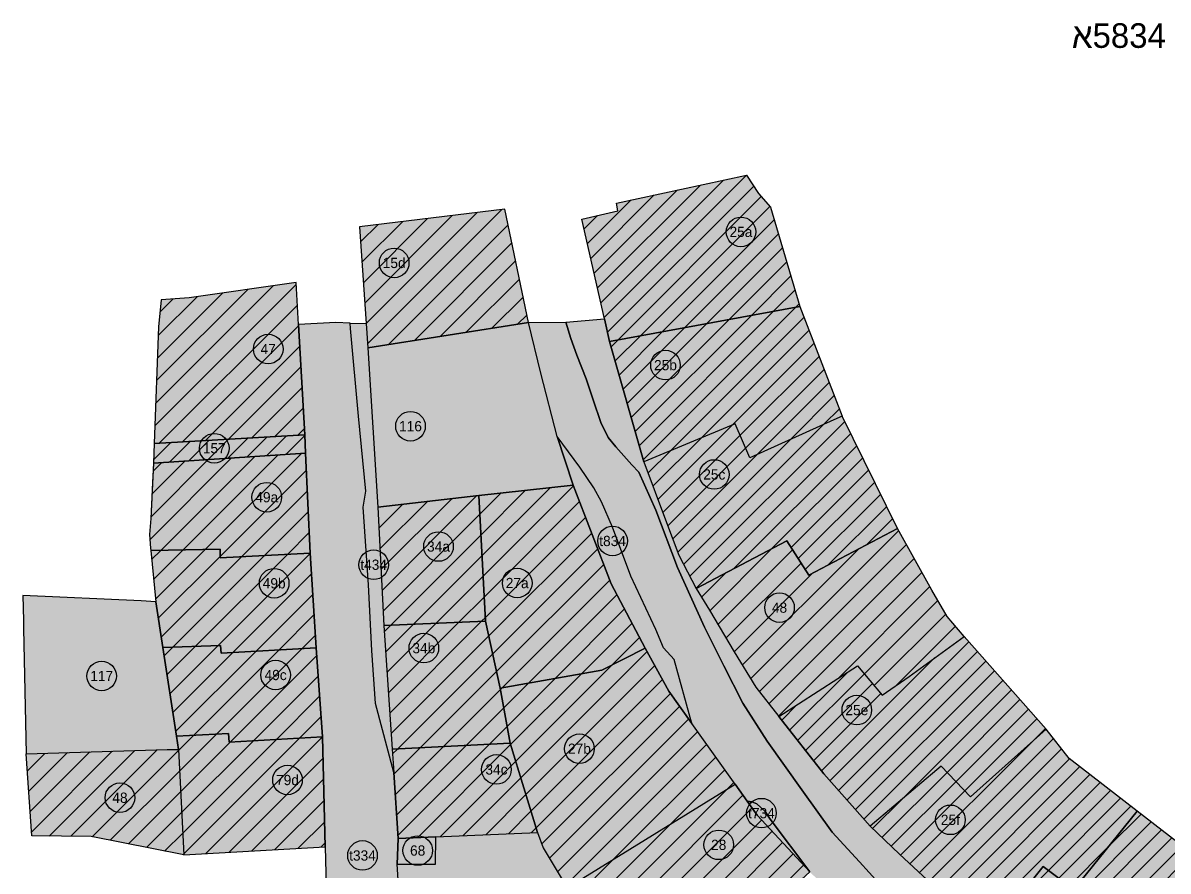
# Model space of a CAD drawing. Extents: x 219488 to 220345, y 626898 to 627466.
# Drawn here: x 219488.2 to 219767.3, y 627071.3 to 627278 of the extents above; entities that cross this region are included whole.
import ezdxf
from ezdxf.enums import TextEntityAlignment as Align

# ---------------------------------------------------------------- set-up
doc = ezdxf.new("R2010")
doc.units = 0
doc.header["$MEASUREMENT"] = 0
doc.layers.get('0').update_dxf_attribs({"linetype": 'CONTINUOUS'})
for name, color, linetype in [('1802', 7, 'CONTINUOUS'), ('1803', 7, 'CONTINUOUS'), ('1803A', 7, 'CONTINUOUS'), ('18COMPILE', 5, 'CONTINUOUS'), ('18COMPILEA', 255, 'CONTINUOUS'), ('YEUD7121', 7, 'CONTINUOUS'), ('YEUD7131', 7, 'CONTINUOUS'), ('YEUD7350', 7, 'CONTINUOUS'), ('YEUD7500', 7, 'CONTINUOUS'), ('YEUD7613', 7, 'CONTINUOUS'), ('YEUD7616', 7, 'CONTINUOUS'), ('YEUD7632', 7, 'CONTINUOUS'), ('YEUD7730', 7, 'CONTINUOUS')]:
    doc.layers.add(name, color=color, linetype=linetype)
doc.styles.add('HEBTEXT', font='HEBTXT.shx')
doc.styles.add('TTARIAL', font='hebtxt_z.shx')

# ---------------------------------------------------------------- blocks, each defined once
blk = doc.blocks.new('1803')
blk.add_circle((0, 0), 3.61)

msp = doc.modelspace()

# ---------------------------------------------------------------- hatches: boundary and pattern name
at = {"layer": 'YEUD7121'}
for points in [[(219631.17, 627200.4), (219629.94, 627205.88), (219624.42, 627230.22), (219633.17, 627232.22), (219632.87, 627234.13), (219664.58, 627240.93), (219667.5, 627236.45), (219670.4, 627233.08), (219677.58, 627208.9)], [(219631.17, 627200.4), (219677.58, 627208.9), (219687.88, 627182.18), (219685.86, 627181.31), (219665.33, 627171.97), (219661.83, 627180.33), (219639.5, 627171.03)], [(219652.3, 627140.15), (219674.4, 627151.75), (219679.75, 627143.4), (219701.38, 627154.78), (219687.88, 627182.18), (219685.86, 627181.31), (219665.33, 627171.97), (219661.83, 627180.33), (219639.5, 627171.03), (219644.85, 627156.88), (219648.1, 627148.28)], [(219737.55, 627105.85), (219719.12, 627089.33), (219711.98, 627096.85), (219694.67, 627082.2), (219683.38, 627094.97), (219672.45, 627108.93), (219691.62, 627121.33), (219697.65, 627114.18), (219704.17, 627118.72), (219717.6, 627128.45)], [(219759.77, 627085.9), (219743.23, 627098.68), (219737.55, 627105.85), (219719.12, 627089.33), (219711.98, 627096.85), (219694.67, 627082.2), (219701.83, 627075.4), (219723.27, 627055.47), (219736.83, 627072.38), (219744.35, 627066.75)], [(219751.7, 627030.03), (219763.88, 627051.53), (219771.73, 627047.43), (219784.08, 627069.3), (219778.65, 627070.97), (219773.77, 627075.08), (219759.77, 627085.9), (219744.35, 627066.75), (219736.83, 627072.38), (219723.27, 627055.47), (219729.1, 627049.8), (219733.58, 627046.62), (219739.58, 627041.22), (219747.77, 627032.62)]]:
    msp.add_hatch(color=131, dxfattribs=at).paths.add_polyline_path(points)
h = msp.add_hatch(dxfattribs=at)
h.set_pattern_fill('LINE', color=250, scale=25, angle=45, style=0)
h.paths.add_polyline_path([(219631.17, 627200.4), (219629.94, 627205.88), (219624.42, 627230.22), (219633.17, 627232.22), (219632.87, 627234.13), (219664.58, 627240.93), (219667.5, 627236.45), (219670.4, 627233.08), (219677.58, 627208.9)])
h = msp.add_hatch(dxfattribs=at)
h.set_pattern_fill('LINE', color=250, scale=25, angle=45, style=0)
h.paths.add_polyline_path([(219631.17, 627200.4), (219677.58, 627208.9), (219687.88, 627182.18), (219685.86, 627181.31), (219665.33, 627171.97), (219661.83, 627180.33), (219639.5, 627171.03)])
h = msp.add_hatch(dxfattribs=at)
h.set_pattern_fill('LINE', color=250, scale=25, angle=45, style=0)
h.paths.add_polyline_path([(219652.3, 627140.15), (219674.4, 627151.75), (219679.75, 627143.4), (219701.38, 627154.78), (219687.88, 627182.18), (219685.86, 627181.31), (219665.33, 627171.97), (219661.83, 627180.33), (219639.5, 627171.03), (219644.85, 627156.88), (219648.1, 627148.28)])
h = msp.add_hatch(dxfattribs=at)
h.set_pattern_fill('LINE', color=250, scale=25, angle=45, style=0)
h.paths.add_polyline_path([(219737.55, 627105.85), (219719.12, 627089.33), (219711.98, 627096.85), (219694.67, 627082.2), (219683.38, 627094.97), (219672.45, 627108.93), (219691.62, 627121.33), (219697.65, 627114.18), (219704.17, 627118.72), (219717.6, 627128.45)])
h = msp.add_hatch(dxfattribs=at)
h.set_pattern_fill('LINE', color=250, scale=25, angle=45, style=0)
h.paths.add_polyline_path([(219759.77, 627085.9), (219743.23, 627098.68), (219737.55, 627105.85), (219719.12, 627089.33), (219711.98, 627096.85), (219694.67, 627082.2), (219701.83, 627075.4), (219723.27, 627055.47), (219736.83, 627072.38), (219744.35, 627066.75)])
h = msp.add_hatch(dxfattribs=at)
h.set_pattern_fill('LINE', color=250, scale=25, angle=45, style=0)
h.paths.add_polyline_path([(219751.7, 627030.03), (219763.88, 627051.53), (219771.73, 627047.43), (219784.08, 627069.3), (219778.65, 627070.97), (219773.77, 627075.08), (219759.77, 627085.9), (219744.35, 627066.75), (219736.83, 627072.38), (219723.27, 627055.47), (219729.1, 627049.8), (219733.58, 627046.62), (219739.58, 627041.22), (219747.77, 627032.62)])
at = {"layer": 'YEUD7131'}
for points in [[(219571.83, 627204.76), (219572.23, 627198.83), (219611.4, 627204.98), (219605.67, 627232.62), (219570.27, 627228.35)], [(219555.38, 627204.53), (219554.79, 627214.71), (219528.76, 627211.02), (219521.87, 627210.49), (219521.28, 627203.97), (219520.22, 627175.49), (219556.94, 627177.64)], [(219557.1, 627173.16), (219520.01, 627170.72), (219519.8, 627165.98), (219519.42, 627157.22), (219519.03, 627153.34), (219519.29, 627149.97), (219519.35, 627149.4), (219536.25, 627149.71), (219536.25, 627147.64), (219558.21, 627148.75)], [(219639.88, 627125.61), (219631.61, 627141.32), (219622.31, 627165.34), (219599.35, 627162.86), (219600.98, 627132.2), (219604.5, 627115.88), (219629.33, 627120.24)], [(219576.15, 627131.16), (219600.98, 627132.2), (219599.35, 627162.86), (219574.72, 627159.97)], [(219672.45, 627108.93), (219691.62, 627121.33), (219697.65, 627114.18), (219704.17, 627118.72), (219717.6, 627128.45), (219713.45, 627133.35), (219709.7, 627139.72), (219701.38, 627154.78), (219679.75, 627143.4), (219674.4, 627151.75), (219652.3, 627140.15), (219655.52, 627134.85), (219661.55, 627124.7), (219666.8, 627116.08)], [(219558.21, 627148.75), (219536.25, 627147.64), (219536.25, 627149.71), (219519.35, 627149.4), (219520.59, 627136.94), (219522.29, 627125.79), (219536.4, 627126.28), (219536.56, 627124.37), (219559.65, 627125.65)], [(219604.5, 627115.88), (219600.98, 627132.2), (219576.15, 627131.16), (219578.21, 627100.96), (219606.97, 627102.41)], [(219559.65, 627125.65), (219536.56, 627124.37), (219536.4, 627126.28), (219522.29, 627125.79), (219525.6, 627104.12), (219538.31, 627104.78), (219538.47, 627102.71), (219561.24, 627103.98)], [(219639.88, 627125.61), (219629.33, 627120.24), (219604.5, 627115.88), (219606.97, 627102.41), (219613.59, 627080.65), (219615.04, 627076.93), (219620.83, 627067.22), (219661.8, 627092.42), (219651.27, 627107.25), (219645.66, 627115.15)], [(219561.24, 627103.98), (219538.47, 627102.71), (219538.31, 627104.78), (219525.6, 627104.12), (219526.09, 627100.94), (219527.43, 627075.19), (219561.9, 627077.21)], [(219527.43, 627075.19), (219504.87, 627079.69), (219490.42, 627079.84), (219489, 627099.83), (219523.4, 627100.88), (219526.09, 627100.94)], [(219613.59, 627080.65), (219606.97, 627102.41), (219578.21, 627100.96), (219578.59, 627095.27), (219579.66, 627079.2), (219588.86, 627079.59)], [(219679.99, 627071.06), (219645.44, 627039.24), (219631.58, 627050.81), (219620.83, 627067.22), (219661.8, 627092.42), (219664.75, 627088.28), (219667.17, 627084.9)]]:
    msp.add_hatch(color=41, dxfattribs=at).paths.add_polyline_path(points)
h = msp.add_hatch(dxfattribs=at)
h.set_pattern_fill('LINE', color=21, scale=30, angle=45, style=0)
h.paths.add_polyline_path([(219571.83, 627204.76), (219572.23, 627198.83), (219611.4, 627204.98), (219605.67, 627232.62), (219570.27, 627228.35)])
h = msp.add_hatch(dxfattribs=at)
h.set_pattern_fill('LINE', color=21, scale=30, angle=45, style=0)
h.paths.add_polyline_path([(219555.38, 627204.53), (219554.79, 627214.71), (219528.76, 627211.02), (219521.87, 627210.49), (219521.28, 627203.97), (219520.22, 627175.49), (219556.94, 627177.64)])
h = msp.add_hatch(dxfattribs=at)
h.set_pattern_fill('LINE', color=21, scale=30, angle=45, style=0)
h.paths.add_polyline_path([(219557.1, 627173.16), (219520.01, 627170.72), (219519.8, 627165.98), (219519.42, 627157.22), (219519.03, 627153.34), (219519.29, 627149.97), (219519.35, 627149.4), (219536.25, 627149.71), (219536.25, 627147.64), (219558.21, 627148.75)])
h = msp.add_hatch(dxfattribs=at)
h.set_pattern_fill('LINE', color=21, scale=30, angle=45, style=0)
h.paths.add_polyline_path([(219639.88, 627125.61), (219631.61, 627141.32), (219622.31, 627165.34), (219599.35, 627162.86), (219600.98, 627132.2), (219604.5, 627115.88), (219629.33, 627120.24)])
h = msp.add_hatch(dxfattribs=at)
h.set_pattern_fill('LINE', color=21, scale=30, angle=45, style=0)
h.paths.add_polyline_path([(219576.15, 627131.16), (219600.98, 627132.2), (219599.35, 627162.86), (219574.72, 627159.97)])
h = msp.add_hatch(dxfattribs=at)
h.set_pattern_fill('LINE', color=21, scale=30, angle=45, style=0)
h.paths.add_polyline_path([(219672.45, 627108.93), (219691.62, 627121.33), (219697.65, 627114.18), (219704.17, 627118.72), (219717.6, 627128.45), (219713.45, 627133.35), (219709.7, 627139.72), (219701.38, 627154.78), (219679.75, 627143.4), (219674.4, 627151.75), (219652.3, 627140.15), (219655.52, 627134.85), (219661.55, 627124.7), (219666.8, 627116.08)])
h = msp.add_hatch(dxfattribs=at)
h.set_pattern_fill('LINE', color=21, scale=30, angle=45, style=0)
h.paths.add_polyline_path([(219558.21, 627148.75), (219536.25, 627147.64), (219536.25, 627149.71), (219519.35, 627149.4), (219520.59, 627136.94), (219522.29, 627125.79), (219536.4, 627126.28), (219536.56, 627124.37), (219559.65, 627125.65)])
h = msp.add_hatch(dxfattribs=at)
h.set_pattern_fill('LINE', color=21, scale=30, angle=45, style=0)
h.paths.add_polyline_path([(219604.5, 627115.88), (219600.98, 627132.2), (219576.15, 627131.16), (219578.21, 627100.96), (219606.97, 627102.41)])
h = msp.add_hatch(dxfattribs=at)
h.set_pattern_fill('LINE', color=21, scale=30, angle=45, style=0)
h.paths.add_polyline_path([(219559.65, 627125.65), (219536.56, 627124.37), (219536.4, 627126.28), (219522.29, 627125.79), (219525.6, 627104.12), (219538.31, 627104.78), (219538.47, 627102.71), (219561.24, 627103.98)])
h = msp.add_hatch(dxfattribs=at)
h.set_pattern_fill('LINE', color=21, scale=30, angle=45, style=0)
h.paths.add_polyline_path([(219639.88, 627125.61), (219629.33, 627120.24), (219604.5, 627115.88), (219606.97, 627102.41), (219613.59, 627080.65), (219615.04, 627076.93), (219620.83, 627067.22), (219661.8, 627092.42), (219651.27, 627107.25), (219645.66, 627115.15)])
h = msp.add_hatch(dxfattribs=at)
h.set_pattern_fill('LINE', color=21, scale=30, angle=45, style=0)
h.paths.add_polyline_path([(219561.24, 627103.98), (219538.47, 627102.71), (219538.31, 627104.78), (219525.6, 627104.12), (219526.09, 627100.94), (219527.43, 627075.19), (219561.9, 627077.21)])
h = msp.add_hatch(dxfattribs=at)
h.set_pattern_fill('LINE', color=21, scale=30, angle=45, style=0)
h.paths.add_polyline_path([(219527.43, 627075.19), (219504.87, 627079.69), (219490.42, 627079.84), (219489, 627099.83), (219523.4, 627100.88), (219526.09, 627100.94)])
h = msp.add_hatch(dxfattribs=at)
h.set_pattern_fill('LINE', color=21, scale=30, angle=45, style=0)
h.paths.add_polyline_path([(219613.59, 627080.65), (219606.97, 627102.41), (219578.21, 627100.96), (219578.59, 627095.27), (219579.66, 627079.2), (219588.86, 627079.59)])
h = msp.add_hatch(dxfattribs=at)
h.set_pattern_fill('LINE', color=21, scale=30, angle=45, style=0)
h.paths.add_polyline_path([(219679.99, 627071.06), (219645.44, 627039.24), (219631.58, 627050.81), (219620.83, 627067.22), (219661.8, 627092.42), (219664.75, 627088.28), (219667.17, 627084.9)])
at = {"layer": 'YEUD7350'}
msp.add_hatch(color=181, dxfattribs=at).paths.add_polyline_path([(219579.45, 627072.94), (219588.76, 627072.94), (219588.86, 627079.59), (219579.66, 627079.2)])
at = {"layer": 'YEUD7500'}
for points in [[(219618.38, 627177.17), (219614.45, 627192.66), (219611.4, 627204.98), (219572.23, 627198.83), (219574.72, 627159.97), (219599.35, 627162.86), (219622.31, 627165.34)], [(219522.29, 627125.79), (219520.59, 627136.94), (219517.04, 627137.12), (219488.21, 627138.46), (219488.33, 627132.33), (219488.37, 627130.39), (219489, 627099.83), (219523.4, 627100.88), (219526.09, 627100.94), (219525.6, 627104.12)]]:
    msp.add_hatch(color=23, dxfattribs=at).paths.add_polyline_path(points)
at = {"layer": 'YEUD7613'}
for points in [[(219579.66, 627079.2), (219578.59, 627095.27), (219574.16, 627112.12), (219573.22, 627125.07), (219572.47, 627141.02), (219571.16, 627159.95), (219571.81, 627163.91), (219570.03, 627182.15), (219568.06, 627203.53), (219567.96, 627204.87), (219564.48, 627204.96), (219555.38, 627204.53), (219556.94, 627177.64), (219557.1, 627173.16), (219558.21, 627148.75), (219559.65, 627125.65), (219561.24, 627103.98), (219561.9, 627077.21), (219562.53, 627051.62), (219564.08, 627026.04), (219563.41, 627005.29), (219563.71, 626965.01), (219578.18, 626964.45), (219578.7, 626977.85), (219578.11, 626991.86), (219578.67, 627007.06), (219577.78, 627025.51), (219577.36, 627035.44), (219577.3, 627042.68), (219577.86, 627044.45), (219578.67, 627045.81), (219579.71, 627046.78), (219581.01, 627047.25), (219579.45, 627072.94)], [(219691.92, 627059.39), (219679.99, 627071.06), (219670.35, 627083.92), (219669.09, 627085.83), (219667.05, 627087.69), (219665.84, 627088.15), (219664.75, 627088.28), (219661.8, 627092.42), (219651.27, 627107.25), (219646.96, 627122.82), (219644.32, 627125.65), (219642.43, 627130.17), (219636.39, 627143.2), (219631.86, 627155.07), (219629.22, 627161.29), (219627.33, 627164.68), (219623.93, 627169.77), (219618.38, 627177.17), (219614.45, 627192.66), (219611.4, 627204.98), (219620.51, 627205.09), (219621.74, 627201.13), (219623.19, 627197.03), (219625.44, 627191.23), (219627.21, 627186.14), (219629.07, 627180.6), (219630.84, 627176.95), (219632.69, 627174.7), (219636.63, 627170.28), (219638.33, 627168.5), (219642.43, 627159.24), (219647.74, 627145.24), (219654.35, 627130.69), (219658.99, 627121.29), (219663.64, 627112.22), (219669.62, 627102.92), (219678.03, 627091.09), (219685.44, 627080.79), (219692.08, 627073.48), (219699.16, 627065.75), (219709.89, 627054.79), (219718.18, 627047.62), (219731.28, 627036.26), (219738.05, 627031.16), (219747.25, 627024.5), (219753.14, 627021.24), (219761.42, 627016.55), (219769.4, 627012.56), (219776.96, 627009.93), (219787.94, 627007.29), (219797.62, 627006.23), (219806.16, 627006.52), (219811.53, 627006.42), (219815.36, 627006.62), (219819.58, 627007.38), (219825.14, 627007.38), (219830.26, 627007.37), (219834.67, 627007.37), (219837.35, 627008.14), (219839.08, 627008.71), (219840.73, 627009.8), (219843.22, 627011.9), (219844.47, 627013.72), (219845.75, 627017.33), (219847.05, 627019.67), (219848.74, 627031.21), (219851.44, 627041.82), (219852.93, 627048.14), (219852.75, 627051.24), (219852.44, 627052.47), (219854.19, 627054.56), (219856.24, 627059.46), (219857.88, 627065.18), (219857.26, 627069.06), (219855.42, 627071.52), (219858.34, 627072.4), (219860.57, 627074.63), (219866.58, 627089.28), (219867.9, 627091.7), (219874.12, 627106.1), (219881.3, 627120.75), (219890.67, 627135), (219899.81, 627147.31), (219904.19, 627152.83), (219915.82, 627168.17), (219927.91, 627182.83), (219930.81, 627181.47), (219936.79, 627188.83), (219944.83, 627181.65), (219931.54, 627168.6), (219925.02, 627161.69), (219920.63, 627155.44), (219913.84, 627147.2), (219903.96, 627134.37), (219895.04, 627121.16), (219886.25, 627104.51), (219876.25, 627081.33), (219865.72, 627053.61), (219863.19, 627040.9), (219861.98, 627038.72), (219860.57, 627035.53), (219859.92, 627031.5), (219859.82, 627028.22), (219859.26, 627026.35), (219858.42, 627023.07), (219858.32, 627020.73), (219858.46, 627017.97), (219857.73, 627017.12), (219857.81, 626997.3), (219857.13, 626993.37), (219848.78, 626994.61), (219848.43, 626993.37), (219835.11, 626997.98), (219821.97, 626997.1), (219810.07, 626996.39), (219801.01, 626994.61), (219794.09, 626995.5), (219784.32, 626996.56), (219776.33, 626998.16), (219772.06, 626999.4), (219768.33, 627000.47), (219765.67, 627000.11), (219763.72, 626998.16), (219760.65, 626993.53), (219757.46, 626989.45), (219753.2, 626985.55), (219748.05, 626980.76), (219740.74, 626975.42), (219730.07, 626966.68), (219710.7, 626949.98), (219701.45, 626939.31), (219695.05, 626930.62), (219692.91, 626927.73), (219691.85, 626925.61), (219691.67, 626922.77), (219687.05, 626915.85), (219681, 626907.82), (219676.21, 626897.71), (219667.21, 626902.11), (219669.93, 626908.43), (219673.13, 626914.37), (219678.62, 626923.27), (219685.56, 626933.48), (219688.89, 626939.2), (219689.5, 626941.25), (219689.68, 626942.97), (219689.73, 626944.19), (219689.45, 626945.41), (219688.84, 626946.96), (219688.29, 626947.96), (219685.73, 626950.4), (219679.56, 626954.43), (219672.34, 626959.95), (219665.92, 626964.4), (219655.24, 626972.96), (219644.19, 626982.64), (219630.83, 626995.65), (219638.14, 627003.65), (219658.03, 626984.72), (219675.43, 626969.88), (219687.77, 626960.87), (219694.39, 626956.33), (219697.01, 626955.56), (219699.62, 626955.56), (219702.09, 626955.87), (219704.09, 626956.64), (219706.01, 626957.94), (219710.79, 626962.02), (219719.49, 626969.01), (219729.89, 626977.03), (219741.07, 626984.36), (219752.41, 626990.69), (219756.26, 626992.54), (219757.87, 626993.54), (219759.11, 626994.61), (219759.8, 626996.23), (219760.03, 626998), (219759.42, 627002.71), (219758.5, 627004.94), (219755.03, 627008.16), (219746.2, 627013.69), (219730.95, 627023.96), (219720.6, 627033.38), (219705.34, 627047.04)]]:
    msp.add_hatch(color=40, dxfattribs=at).paths.add_polyline_path(points)
at = {"layer": 'YEUD7616'}
for points in [[(219567.96, 627204.87), (219571.83, 627204.76), (219572.23, 627198.83), (219574.72, 627159.97), (219576.15, 627131.16), (219578.21, 627100.96), (219578.59, 627095.27), (219574.16, 627112.12), (219573.22, 627125.07), (219572.47, 627141.02), (219571.16, 627159.95), (219571.81, 627163.91), (219570.03, 627182.15), (219568.06, 627203.53)], [(219639.5, 627171.03), (219644.85, 627156.88), (219648.1, 627148.28), (219652.3, 627140.15), (219655.52, 627134.85), (219661.55, 627124.7), (219666.8, 627116.08), (219672.45, 627108.93), (219683.38, 627094.97), (219694.67, 627082.2), (219701.83, 627075.4), (219723.27, 627055.47), (219729.1, 627049.8), (219733.58, 627046.62), (219739.58, 627041.22), (219747.77, 627032.62), (219751.7, 627030.03), (219757.58, 627026.58), (219762.34, 627023.69), (219768.96, 627020.59), (219774.96, 627018.73), (219782, 627016.46), (219790.48, 627015.01), (219796.69, 627014.36), (219813.28, 627013.55), (219828.9, 627013.87), (219838.82, 627013.71), (219841.63, 627014.11), (219843.17, 627014.83), (219844.46, 627015.8), (219845.75, 627017.33), (219844.47, 627013.72), (219843.22, 627011.9), (219840.73, 627009.8), (219839.08, 627008.71), (219837.35, 627008.14), (219834.67, 627007.37), (219830.26, 627007.37), (219825.14, 627007.38), (219819.58, 627007.38), (219815.36, 627006.62), (219811.53, 627006.42), (219806.16, 627006.52), (219797.62, 627006.23), (219787.94, 627007.29), (219776.96, 627009.93), (219769.4, 627012.56), (219761.42, 627016.55), (219753.14, 627021.24), (219747.25, 627024.5), (219738.05, 627031.16), (219731.28, 627036.26), (219718.18, 627047.62), (219709.89, 627054.79), (219699.16, 627065.75), (219692.08, 627073.48), (219685.44, 627080.79), (219678.03, 627091.09), (219669.62, 627102.92), (219663.64, 627112.22), (219658.99, 627121.29), (219654.35, 627130.69), (219647.74, 627145.24), (219642.43, 627159.24), (219638.33, 627168.5), (219636.63, 627170.28), (219632.69, 627174.7), (219630.84, 627176.95), (219629.07, 627180.6), (219627.21, 627186.14), (219625.44, 627191.23), (219623.19, 627197.03), (219621.74, 627201.13), (219620.51, 627205.09), (219629.94, 627205.88), (219631.17, 627200.4)], [(219651.27, 627107.25), (219646.96, 627122.82), (219644.32, 627125.65), (219642.43, 627130.17), (219636.39, 627143.2), (219631.86, 627155.07), (219629.22, 627161.29), (219627.33, 627164.68), (219623.93, 627169.77), (219618.38, 627177.17), (219622.31, 627165.34), (219631.61, 627141.32), (219639.88, 627125.61), (219645.66, 627115.15)], [(219664.75, 627088.28), (219665.84, 627088.15), (219667.05, 627087.69), (219669.09, 627085.83), (219670.35, 627083.92), (219679.99, 627071.06), (219667.17, 627084.9)]]:
    msp.add_hatch(color=1, dxfattribs=at).paths.add_polyline_path(points)
at = {"layer": 'YEUD7632'}
msp.add_hatch(color=71, dxfattribs=at).paths.add_polyline_path([(219556.94, 627177.64), (219520.22, 627175.49), (219520.01, 627170.72), (219557.1, 627173.16)])
h = msp.add_hatch(dxfattribs=at)
h.set_pattern_fill('LINE', color=114, scale=25, angle=45, style=0)
h.paths.add_polyline_path([(219556.94, 627177.64), (219520.22, 627175.49), (219520.01, 627170.72), (219557.1, 627173.16)])
at = {"layer": 'YEUD7730'}
msp.add_hatch(color=3, dxfattribs=at).paths.add_polyline_path([(219581.01, 627047.25), (219579.45, 627072.94), (219588.76, 627072.94), (219588.86, 627079.59), (219613.59, 627080.65), (219615.04, 627076.93), (219620.83, 627067.22), (219631.58, 627050.81), (219645.44, 627039.24), (219659.93, 627028.77), (219661.22, 627027.93), (219643.22, 627003.96), (219640.32, 627006.03), (219638.14, 627003.65), (219630.83, 626995.65), (219627.29, 626991.77), (219616.7, 627008.79), (219583.39, 627008.17)])

# ---------------------------------------------------------------- linework, layer by layer
at = {"layer": '1802'}
for points in [[(219631.17, 627200.4), (219629.94, 627205.88), (219624.42, 627230.22), (219633.17, 627232.22), (219632.87, 627234.13), (219664.58, 627240.93), (219667.5, 627236.45), (219670.4, 627233.08), (219677.58, 627208.9)], [(219571.83, 627204.76), (219572.23, 627198.83), (219611.4, 627204.98), (219605.67, 627232.62), (219570.27, 627228.35)], [(219555.38, 627204.53), (219554.79, 627214.71), (219528.76, 627211.02), (219521.87, 627210.49), (219521.28, 627203.97), (219520.22, 627175.49), (219556.94, 627177.64)], [(219631.17, 627200.4), (219677.58, 627208.9), (219687.88, 627182.18), (219685.86, 627181.31), (219665.33, 627171.97), (219661.83, 627180.33), (219639.5, 627171.03)], [(219567.96, 627204.87), (219571.83, 627204.76), (219572.23, 627198.83), (219574.72, 627159.97), (219576.15, 627131.16), (219578.21, 627100.96), (219578.59, 627095.27), (219574.16, 627112.12), (219573.22, 627125.07), (219572.47, 627141.02), (219571.16, 627159.95), (219571.81, 627163.91), (219570.03, 627182.15), (219568.06, 627203.53)], [(219618.38, 627177.17), (219614.45, 627192.66), (219611.4, 627204.98), (219572.23, 627198.83), (219574.72, 627159.97), (219599.35, 627162.86), (219622.31, 627165.34)], [(219652.3, 627140.15), (219674.4, 627151.75), (219679.75, 627143.4), (219701.38, 627154.78), (219687.88, 627182.18), (219685.86, 627181.31), (219665.33, 627171.97), (219661.83, 627180.33), (219639.5, 627171.03), (219644.85, 627156.88), (219648.1, 627148.28)], [(219556.94, 627177.64), (219520.22, 627175.49), (219520.01, 627170.72), (219557.1, 627173.16)], [(219651.27, 627107.25), (219646.96, 627122.82), (219644.32, 627125.65), (219642.43, 627130.17), (219636.39, 627143.2), (219631.86, 627155.07), (219629.22, 627161.29), (219627.33, 627164.68), (219623.93, 627169.77), (219618.38, 627177.17), (219622.31, 627165.34), (219631.61, 627141.32), (219639.88, 627125.61), (219645.66, 627115.15)], [(219557.1, 627173.16), (219520.01, 627170.72), (219519.8, 627165.98), (219519.42, 627157.22), (219519.03, 627153.34), (219519.29, 627149.97), (219519.35, 627149.4), (219536.25, 627149.71), (219536.25, 627147.64), (219558.21, 627148.75)], [(219639.88, 627125.61), (219631.61, 627141.32), (219622.31, 627165.34), (219599.35, 627162.86), (219600.98, 627132.2), (219604.5, 627115.88), (219629.33, 627120.24)], [(219576.15, 627131.16), (219600.98, 627132.2), (219599.35, 627162.86), (219574.72, 627159.97)], [(219672.45, 627108.93), (219691.62, 627121.33), (219697.65, 627114.18), (219704.17, 627118.72), (219717.6, 627128.45), (219713.45, 627133.35), (219709.7, 627139.72), (219701.38, 627154.78), (219679.75, 627143.4), (219674.4, 627151.75), (219652.3, 627140.15), (219655.52, 627134.85), (219661.55, 627124.7), (219666.8, 627116.08)], [(219558.21, 627148.75), (219536.25, 627147.64), (219536.25, 627149.71), (219519.35, 627149.4), (219520.59, 627136.94), (219522.29, 627125.79), (219536.4, 627126.28), (219536.56, 627124.37), (219559.65, 627125.65)], [(219522.29, 627125.79), (219520.59, 627136.94), (219517.04, 627137.12), (219488.21, 627138.46), (219488.33, 627132.33), (219488.37, 627130.39), (219489, 627099.83), (219523.4, 627100.88), (219526.09, 627100.94), (219525.6, 627104.12)], [(219604.5, 627115.88), (219600.98, 627132.2), (219576.15, 627131.16), (219578.21, 627100.96), (219606.97, 627102.41)], [(219737.55, 627105.85), (219719.12, 627089.33), (219711.98, 627096.85), (219694.67, 627082.2), (219683.38, 627094.97), (219672.45, 627108.93), (219691.62, 627121.33), (219697.65, 627114.18), (219704.17, 627118.72), (219717.6, 627128.45)], [(219559.65, 627125.65), (219536.56, 627124.37), (219536.4, 627126.28), (219522.29, 627125.79), (219525.6, 627104.12), (219538.31, 627104.78), (219538.47, 627102.71), (219561.24, 627103.98)], [(219639.88, 627125.61), (219629.33, 627120.24), (219604.5, 627115.88), (219606.97, 627102.41), (219613.59, 627080.65), (219615.04, 627076.93), (219620.83, 627067.22), (219661.8, 627092.42), (219651.27, 627107.25), (219645.66, 627115.15)], [(219561.24, 627103.98), (219538.47, 627102.71), (219538.31, 627104.78), (219525.6, 627104.12), (219526.09, 627100.94), (219527.43, 627075.19), (219561.9, 627077.21)], [(219759.77, 627085.9), (219743.23, 627098.68), (219737.55, 627105.85), (219719.12, 627089.33), (219711.98, 627096.85), (219694.67, 627082.2), (219701.83, 627075.4), (219723.27, 627055.47), (219736.83, 627072.38), (219744.35, 627066.75)], [(219527.43, 627075.19), (219504.87, 627079.69), (219490.42, 627079.84), (219489, 627099.83), (219523.4, 627100.88), (219526.09, 627100.94)], [(219613.59, 627080.65), (219606.97, 627102.41), (219578.21, 627100.96), (219578.59, 627095.27), (219579.66, 627079.2), (219588.86, 627079.59)], [(219679.99, 627071.06), (219645.44, 627039.24), (219631.58, 627050.81), (219620.83, 627067.22), (219661.8, 627092.42), (219664.75, 627088.28), (219667.17, 627084.9)], [(219664.75, 627088.28), (219665.84, 627088.15), (219667.05, 627087.69), (219669.09, 627085.83), (219670.35, 627083.92), (219679.99, 627071.06), (219667.17, 627084.9)], [(219751.7, 627030.03), (219763.88, 627051.53), (219771.73, 627047.43), (219784.08, 627069.3), (219778.65, 627070.97), (219773.77, 627075.08), (219759.77, 627085.9), (219744.35, 627066.75), (219736.83, 627072.38), (219723.27, 627055.47), (219729.1, 627049.8), (219733.58, 627046.62), (219739.58, 627041.22), (219747.77, 627032.62)], [(219581.01, 627047.25), (219579.45, 627072.94), (219588.76, 627072.94), (219588.86, 627079.59), (219613.59, 627080.65), (219615.04, 627076.93), (219620.83, 627067.22), (219631.58, 627050.81), (219645.44, 627039.24), (219659.93, 627028.77), (219661.22, 627027.93), (219643.22, 627003.96), (219640.32, 627006.03), (219638.14, 627003.65), (219630.83, 626995.65), (219627.29, 626991.77), (219616.7, 627008.79), (219583.39, 627008.17)], [(219579.45, 627072.94), (219588.76, 627072.94), (219588.86, 627079.59), (219579.66, 627079.2)]]:
    msp.add_lwpolyline(points, close=True, dxfattribs=at)
for points in [[(219581.01, 627047.25), (219579.45, 627072.94), (219579.66, 627079.2), (219578.59, 627095.27), (219574.16, 627112.12), (219573.22, 627125.07), (219572.47, 627141.02), (219571.16, 627159.95), (219571.81, 627163.91), (219570.03, 627182.15), (219568.06, 627203.53), (219567.96, 627204.87), (219564.48, 627204.96), (219555.38, 627204.53), (219556.94, 627177.64), (219557.1, 627173.16), (219558.21, 627148.75), (219559.65, 627125.65), (219561.24, 627103.98), (219561.9, 627077.21), (219562.53, 627051.62)], [(219679.99, 627071.06), (219670.35, 627083.92), (219669.09, 627085.83), (219667.05, 627087.69), (219665.84, 627088.15), (219664.75, 627088.28), (219661.8, 627092.42), (219651.27, 627107.25), (219646.96, 627122.82), (219644.32, 627125.65), (219642.43, 627130.17), (219636.39, 627143.2), (219631.86, 627155.07), (219629.22, 627161.29), (219627.33, 627164.68), (219623.93, 627169.77), (219618.38, 627177.17), (219614.45, 627192.66), (219611.4, 627204.98), (219620.51, 627205.09), (219621.74, 627201.13), (219623.19, 627197.03), (219625.44, 627191.23), (219627.21, 627186.14), (219629.07, 627180.6), (219630.84, 627176.95), (219632.69, 627174.7), (219636.63, 627170.28), (219638.33, 627168.5), (219642.43, 627159.24), (219647.74, 627145.24), (219654.35, 627130.69), (219658.99, 627121.29), (219663.64, 627112.22), (219669.62, 627102.92), (219678.03, 627091.09), (219685.44, 627080.79), (219692.08, 627073.48), (219699.16, 627065.75)], [(219699.16, 627065.75), (219692.08, 627073.48), (219685.44, 627080.79), (219678.03, 627091.09), (219669.62, 627102.92), (219663.64, 627112.22), (219658.99, 627121.29), (219654.35, 627130.69), (219647.74, 627145.24), (219642.43, 627159.24), (219638.33, 627168.5), (219636.63, 627170.28), (219632.69, 627174.7), (219630.84, 627176.95), (219629.07, 627180.6), (219627.21, 627186.14), (219625.44, 627191.23), (219623.19, 627197.03), (219621.74, 627201.13), (219620.51, 627205.09), (219629.94, 627205.88), (219631.17, 627200.4), (219639.5, 627171.03), (219644.85, 627156.88), (219648.1, 627148.28), (219652.3, 627140.15), (219655.52, 627134.85), (219661.55, 627124.7), (219666.8, 627116.08), (219672.45, 627108.93), (219683.38, 627094.97), (219694.67, 627082.2), (219701.83, 627075.4), (219723.27, 627055.47)]]:
    msp.add_lwpolyline(points, dxfattribs=at)
at = {"layer": '18COMPILE'}
for points in [[(219521.28, 627203.97), (219520.22, 627175.49), (219520.01, 627170.72), (219519.42, 627157.22), (219519.03, 627153.34), (219519.29, 627149.97), (219519.35, 627149.4), (219520.59, 627136.94)], [(219520.59, 627136.94), (219517.04, 627137.12), (219488.21, 627138.46)], [(219527.43, 627075.19), (219561.9, 627077.21), (219562.53, 627051.62)]]:
    msp.add_lwpolyline(points, dxfattribs=at)
at = {"layer": 'YEUD7350', "color": 194}
msp.add_lwpolyline([(219579.45, 627072.94), (219588.76, 627072.94), (219588.86, 627079.59), (219579.66, 627079.2)], close=True, dxfattribs=at)
at = {"layer": 'YEUD7500', "color": 16}
for points in [[(219618.38, 627177.17), (219614.45, 627192.66), (219611.4, 627204.98), (219572.23, 627198.83), (219574.72, 627159.97), (219599.35, 627162.86), (219622.31, 627165.34)], [(219522.29, 627125.79), (219520.59, 627136.94), (219517.04, 627137.12), (219488.21, 627138.46), (219488.33, 627132.33), (219488.37, 627130.39), (219489, 627099.83), (219523.4, 627100.88), (219526.09, 627100.94), (219525.6, 627104.12)]]:
    msp.add_lwpolyline(points, close=True, dxfattribs=at)

# ---------------------------------------------------------------- block references
at = {"layer": '1803'}
ref = msp.add_blockref('1803', (219663.21, 627227.09), dxfattribs=at)
ref.add_attrib('MIGRASH', '25a', dxfattribs={"layer": '0', "height": 2.5, "style": 'HEBTEXT'}).set_placement((219663.21, 627227.09), align=Align.MIDDLE_CENTER)
ref = msp.add_blockref('1803', (219578.69, 627219.52), dxfattribs=at)
ref.add_attrib('MIGRASH', '15d', dxfattribs={"layer": '0', "height": 2.5, "style": 'HEBTEXT'}).set_placement((219578.69, 627219.52), align=Align.MIDDLE_CENTER)
ref = msp.add_blockref('1803', (219547.99, 627198.53), dxfattribs=at)
ref.add_attrib('MIGRASH', '47', dxfattribs={"layer": '0', "height": 2.5, "style": 'HEBTEXT'}).set_placement((219547.99, 627198.53), align=Align.MIDDLE_CENTER)
ref = msp.add_blockref('1803', (219644.81, 627194.61), dxfattribs=at)
ref.add_attrib('MIGRASH', '25b', dxfattribs={"layer": '0', "height": 2.5, "style": 'HEBTEXT'}).set_placement((219644.81, 627194.61), align=Align.MIDDLE_CENTER)
ref = msp.add_blockref('1803', (219582.67, 627179.72), dxfattribs=at)
ref.add_attrib('MIGRASH', '116', dxfattribs={"layer": '0', "height": 2.5, "style": 'HEBTEXT'}).set_placement((219582.67, 627179.72), align=Align.MIDDLE_CENTER)
ref = msp.add_blockref('1803', (219534.85, 627174.34), dxfattribs=at)
ref.add_attrib('MIGRASH', '157', dxfattribs={"layer": '0', "height": 2.5, "style": 'HEBTEXT'}).set_placement((219534.85, 627174.34), align=Align.MIDDLE_CENTER)
ref = msp.add_blockref('1803', (219656.71, 627167.95), dxfattribs=at)
ref.add_attrib('MIGRASH', '25c', dxfattribs={"layer": '0', "height": 2.5, "style": 'HEBTEXT'}).set_placement((219656.71, 627167.95), align=Align.MIDDLE_CENTER)
ref = msp.add_blockref('1803', (219547.63, 627162.41), dxfattribs=at)
ref.add_attrib('MIGRASH', '49a', dxfattribs={"layer": '0', "height": 2.5, "style": 'HEBTEXT'}).set_placement((219547.63, 627162.41), align=Align.MIDDLE_CENTER)
ref = msp.add_blockref('1803', (219589.49, 627150.39), dxfattribs=at)
ref.add_attrib('MIGRASH', '34a', dxfattribs={"layer": '0', "height": 2.5, "style": 'HEBTEXT'}).set_placement((219589.49, 627150.39), align=Align.MIDDLE_CENTER)
ref = msp.add_blockref('1803', (219549.44, 627141.43), dxfattribs=at)
ref.add_attrib('MIGRASH', '49b', dxfattribs={"layer": '0', "height": 2.5, "style": 'HEBTEXT'}).set_placement((219549.44, 627141.43), align=Align.MIDDLE_CENTER)
ref = msp.add_blockref('1803', (219608.67, 627141.49), dxfattribs=at)
ref.add_attrib('MIGRASH', '27a', dxfattribs={"layer": '0', "height": 2.5, "style": 'HEBTEXT'}).set_placement((219608.67, 627141.49), align=Align.MIDDLE_CENTER)
ref = msp.add_blockref('1803', (219672.6, 627135.49), dxfattribs=at)
ref.add_attrib('MIGRASH', '48', dxfattribs={"layer": '0', "height": 2.5, "style": 'HEBTEXT'}).set_placement((219672.6, 627135.49), align=Align.MIDDLE_CENTER)
ref = msp.add_blockref('1803', (219585.92, 627125.62), dxfattribs=at)
ref.add_attrib('MIGRASH', '34b', dxfattribs={"layer": '0', "height": 2.5, "style": 'HEBTEXT'}).set_placement((219585.92, 627125.62), align=Align.MIDDLE_CENTER)
ref = msp.add_blockref('1803', (219507.4, 627118.82), dxfattribs=at)
ref.add_attrib('MIGRASH', '117', dxfattribs={"layer": '0', "height": 2.5, "style": 'HEBTEXT'}).set_placement((219507.4, 627118.82), align=Align.MIDDLE_CENTER)
ref = msp.add_blockref('1803', (219549.8, 627119.07), dxfattribs=at)
ref.add_attrib('MIGRASH', '49c', dxfattribs={"layer": '0', "height": 2.5, "style": 'HEBTEXT'}).set_placement((219549.8, 627119.07), align=Align.MIDDLE_CENTER)
ref = msp.add_blockref('1803', (219691.44, 627110.52), dxfattribs=at)
ref.add_attrib('MIGRASH', '25e', dxfattribs={"layer": '0', "height": 2.5, "style": 'HEBTEXT'}).set_placement((219691.44, 627110.52), align=Align.MIDDLE_CENTER)
ref = msp.add_blockref('1803', (219623.84, 627101.1), dxfattribs=at)
ref.add_attrib('MIGRASH', '27b', dxfattribs={"layer": '0', "height": 2.5, "style": 'HEBTEXT'}).set_placement((219623.84, 627101.1), align=Align.MIDDLE_CENTER)
ref = msp.add_blockref('1803', (219603.62, 627096.05), dxfattribs=at)
ref.add_attrib('MIGRASH', '34c', dxfattribs={"layer": '0', "height": 2.5, "style": 'HEBTEXT'}).set_placement((219603.62, 627096.05), align=Align.MIDDLE_CENTER)
ref = msp.add_blockref('1803', (219552.69, 627093.47), dxfattribs=at)
ref.add_attrib('MIGRASH', '79d', dxfattribs={"layer": '0', "height": 2.5, "style": 'HEBTEXT'}).set_placement((219552.69, 627093.47), align=Align.MIDDLE_CENTER)
ref = msp.add_blockref('1803', (219511.86, 627089.15), dxfattribs=at)
ref.add_attrib('MIGRASH', '48', dxfattribs={"layer": '0', "height": 2.5, "style": 'HEBTEXT'}).set_placement((219511.86, 627089.15), align=Align.MIDDLE_CENTER)
ref = msp.add_blockref('1803', (219714.24, 627083.76), dxfattribs=at)
ref.add_attrib('MIGRASH', '25f', dxfattribs={"layer": '0', "height": 2.5, "style": 'HEBTEXT'}).set_placement((219714.24, 627083.76), align=Align.MIDDLE_CENTER)
ref = msp.add_blockref('1803', (219657.79, 627077.66), dxfattribs=at)
ref.add_attrib('MIGRASH', '28', dxfattribs={"layer": '0', "height": 2.5, "style": 'HEBTEXT'}).set_placement((219657.79, 627077.66), align=Align.MIDDLE_CENTER)
ref = msp.add_blockref('1803', (219584.42, 627076.28), dxfattribs=at)
ref.add_attrib('MIGRASH', '68', dxfattribs={"layer": '0', "height": 2.5, "style": 'HEBTEXT'}).set_placement((219584.42, 627076.28), align=Align.MIDDLE_CENTER)
at = {"layer": '1803A'}
ref = msp.add_blockref('1803', (219631.92, 627151.74), dxfattribs=at)
ref.add_attrib('MIGRASH', 't834', dxfattribs={"layer": '0', "height": 2.5, "style": 'HEBTEXT'}).set_placement((219631.92, 627151.74), align=Align.MIDDLE_CENTER)
ref = msp.add_blockref('1803', (219573.69, 627145.95), dxfattribs=at)
ref.add_attrib('MIGRASH', 't434', dxfattribs={"layer": '0', "height": 2.5, "style": 'HEBTEXT'}).set_placement((219573.69, 627145.95), align=Align.MIDDLE_CENTER)
ref = msp.add_blockref('1803', (219668.2, 627085.39), dxfattribs=at)
ref.add_attrib('MIGRASH', 't734', dxfattribs={"layer": '0', "height": 2.5, "style": 'HEBTEXT'}).set_placement((219668.2, 627085.39), align=Align.MIDDLE_CENTER)
ref = msp.add_blockref('1803', (219570.97, 627075.07), dxfattribs=at)
ref.add_attrib('MIGRASH', 't334', dxfattribs={"layer": '0', "height": 2.5, "style": 'HEBTEXT'}).set_placement((219570.97, 627075.07), align=Align.MIDDLE_CENTER)

# ---------------------------------------------------------------- texts
at = {"layer": '18COMPILEA', "style": 'TTARIAL'}
msp.add_text('א5834', height=6, dxfattribs=at).set_placement((219755.3, 627271.95), align=Align.CENTER)

doc.saveas('drawing.dxf')
